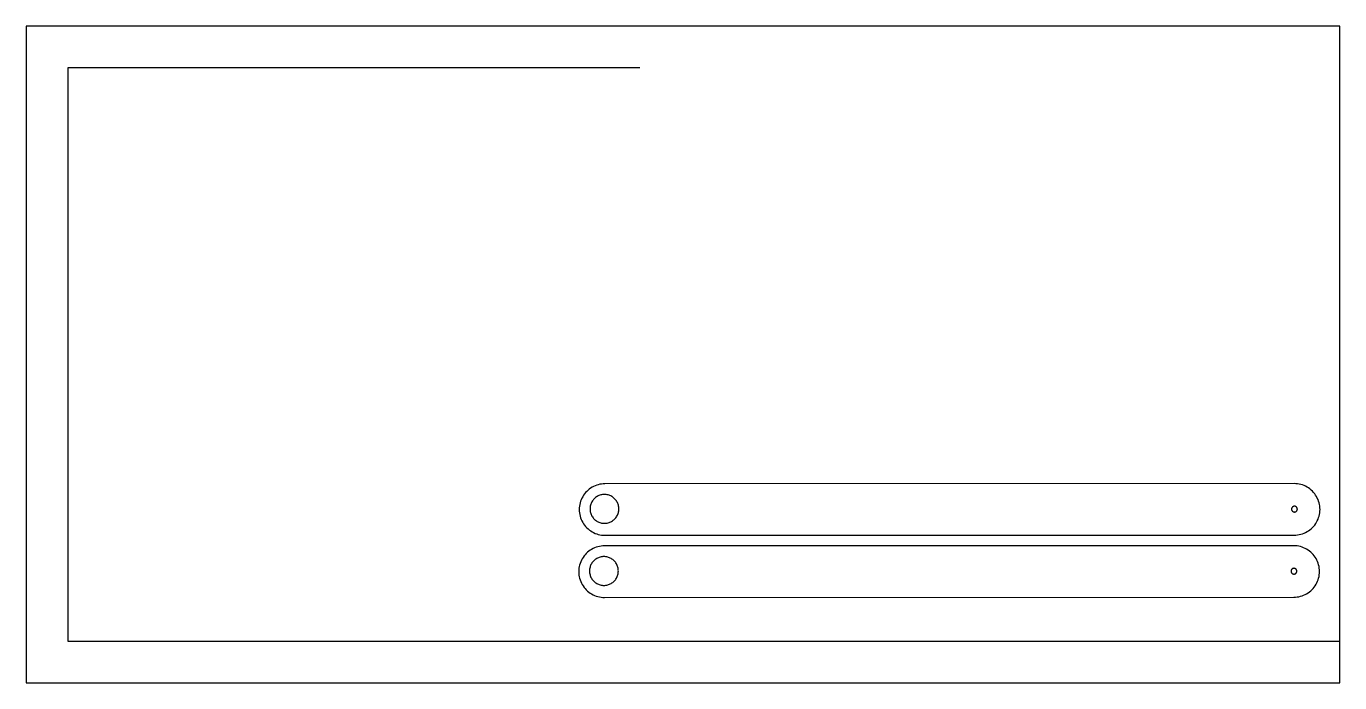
# Model space of a CAD drawing. Header units: millimetres. Extents: x 4195 to 11711, y -1512 to 5723.
# Drawn here: x 9311 to 11711, y 4449 to 5649 of the extents above; entities that cross this region are included whole.
import ezdxf

# ---------------------------------------------------------------- set-up
doc = ezdxf.new("R2010")
doc.units = ezdxf.units.MM

msp = doc.modelspace()

# ---------------------------------------------------------------- linework, layer by layer
for p, q in [((11711.2, 5649.3), (9311.2, 5649.3)), ((9311.2, 5649.3), (9311.2, 4449.3)), ((11711.2, 5573.1), (11711.2, 5649.3)), ((10432.5, 5573.1), (9387.4, 5573.1)), ((9387.4, 5573.1), (9387.4, 4525.5)), ((11711.2, 4928.4), (11711.2, 5573.1)), ((11711.2, 4525.5), (11711.2, 4928.4)), ((10337.7, 4801.2), (10335.4, 4799.1)), ((10340, 4803.2), (10337.7, 4801.2)), ((10342.5, 4805), (10340, 4803.2)), ((10345.2, 4806.6), (10342.5, 4805)), ((10347.9, 4808.1), (10345.2, 4806.6)), ((10350.7, 4809.3), (10347.9, 4808.1)), ((10353.6, 4810.4), (10350.7, 4809.3)), ((10356.5, 4811.3), (10353.6, 4810.4)), ((10359.5, 4812), (10356.5, 4811.3)), ((10362.5, 4812.5), (10359.5, 4812)), ((10365.6, 4812.8), (10362.5, 4812.5)), ((10368.7, 4812.9), (10365.6, 4812.8)), ((11628.1, 4813.3), (10368.7, 4812.9)), ((11631.2, 4813.2), (11628.1, 4813.3)), ((11634.3, 4812.9), (11631.2, 4813.2)), ((11637.3, 4812.4), (11634.3, 4812.9)), ((11640.3, 4811.7), (11637.3, 4812.4)), ((11643.2, 4810.8), (11640.3, 4811.7)), ((11646.1, 4809.7), (11643.2, 4810.8)), ((11648.9, 4808.4), (11646.1, 4809.7)), ((11651.6, 4807), (11648.9, 4808.4)), ((11654.3, 4805.3), (11651.6, 4807)), ((11656.8, 4803.5), (11654.3, 4805.3)), ((11659.1, 4801.6), (11656.8, 4803.5)), ((11661.4, 4799.5), (11659.1, 4801.6)), ((10323.2, 4778), (10322.5, 4775)), ((10324.1, 4781), (10323.2, 4778)), ((10325.2, 4783.9), (10324.1, 4781)), ((10326.5, 4786.7), (10325.2, 4783.9)), ((10327.9, 4789.4), (10326.5, 4786.7)), ((10329.6, 4792), (10327.9, 4789.4)), ((10331.4, 4794.5), (10329.6, 4792)), ((10333.3, 4796.9), (10331.4, 4794.5)), ((10335.4, 4799.1), (10333.3, 4796.9)), ((10343.3, 4777.2), (10342.7, 4775.5)), ((10344, 4778.7), (10343.3, 4777.2)), ((10344.9, 4780.3), (10344, 4778.7)), ((10345.8, 4781.7), (10344.9, 4780.3)), ((10346.8, 4783.1), (10345.8, 4781.7)), ((10347.9, 4784.4), (10346.8, 4783.1)), ((10349, 4785.7), (10347.9, 4784.4)), ((10350.3, 4786.9), (10349, 4785.7)), ((10351.6, 4788), (10350.3, 4786.9)), ((10353, 4789), (10351.6, 4788)), ((10354.5, 4789.9), (10353, 4789)), ((10356, 4790.7), (10354.5, 4789.9)), ((10357.6, 4791.4), (10356, 4790.7)), ((10359.2, 4792), (10357.6, 4791.4)), ((10360.9, 4792.5), (10359.2, 4792)), ((10362.5, 4792.9), (10360.9, 4792.5)), ((10364.2, 4793.2), (10362.5, 4792.9)), ((10366, 4793.4), (10364.2, 4793.2)), ((10367.7, 4793.4), (10366, 4793.4)), ((10369.4, 4793.4), (10367.7, 4793.4)), ((10371.1, 4793.2), (10369.4, 4793.4)), ((10372.8, 4792.9), (10371.1, 4793.2)), ((10374.5, 4792.5), (10372.8, 4792.9)), ((10376.2, 4792), (10374.5, 4792.5)), ((10377.8, 4791.4), (10376.2, 4792)), ((10379.3, 4790.7), (10377.8, 4791.4)), ((10380.9, 4789.9), (10379.3, 4790.7)), ((10382.3, 4789), (10380.9, 4789.9)), ((10383.7, 4788), (10382.3, 4789)), ((10385.1, 4786.9), (10383.7, 4788)), ((10386.3, 4785.7), (10385.1, 4786.9)), ((10387.5, 4784.4), (10386.3, 4785.7)), ((10388.6, 4783.1), (10387.5, 4784.4)), ((10389.6, 4781.7), (10388.6, 4783.1)), ((10390.5, 4780.2), (10389.6, 4781.7)), ((10391.3, 4778.7), (10390.5, 4780.2)), ((10392, 4777.1), (10391.3, 4778.7)), ((10392.6, 4775.5), (10392, 4777.1)), ((11663.5, 4797.2), (11661.4, 4799.5)), ((11665.5, 4794.9), (11663.5, 4797.2)), ((11667.2, 4792.4), (11665.5, 4794.9)), ((11668.9, 4789.7), (11667.2, 4792.4)), ((11670.3, 4787), (11668.9, 4789.7)), ((11671.6, 4784.2), (11670.3, 4787)), ((11672.7, 4781.3), (11671.6, 4784.2)), ((11673.6, 4778.4), (11672.7, 4781.3)), ((11674.3, 4775.4), (11673.6, 4778.4)), ((10321.7, 4768.9), (10321.6, 4765.9)), ((10321.6, 4765.9), (10321.7, 4762.8)), ((10322, 4772), (10321.7, 4768.9)), ((10321.7, 4762.8), (10322, 4759.7)), ((10322.5, 4775), (10322, 4772)), ((10322, 4759.7), (10322.6, 4756.7)), ((10322.6, 4756.7), (10323.3, 4753.7)), ((10323.3, 4753.7), (10324.1, 4750.7)), ((10341.4, 4768.8), (10341.3, 4767.1)), ((10341.3, 4767.1), (10341.4, 4765.4)), ((10341.6, 4770.5), (10341.4, 4768.8)), ((10341.4, 4765.4), (10341.6, 4763.6)), ((10341.8, 4772.2), (10341.6, 4770.5)), ((10341.6, 4763.6), (10341.8, 4761.9)), ((10342.2, 4773.9), (10341.8, 4772.2)), ((10341.8, 4761.9), (10342.2, 4760.3)), ((10342.7, 4775.5), (10342.2, 4773.9)), ((10342.2, 4760.3), (10342.7, 4758.6)), ((10342.7, 4758.6), (10343.3, 4757)), ((10343.3, 4757), (10344, 4755.4)), ((10344, 4755.4), (10344.9, 4753.9)), ((10344.9, 4753.9), (10345.8, 4752.4)), ((10345.8, 4752.4), (10346.8, 4751)), ((10388.6, 4751), (10389.6, 4752.4)), ((10389.6, 4752.4), (10390.5, 4753.9)), ((10390.5, 4753.9), (10391.3, 4755.4)), ((10391.3, 4755.4), (10392, 4757)), ((10392, 4757), (10392.6, 4758.6)), ((10393.1, 4773.9), (10392.6, 4775.5)), ((10392.6, 4758.6), (10393.1, 4760.2)), ((10393.5, 4772.2), (10393.1, 4773.9)), ((10393.1, 4760.2), (10393.5, 4761.9)), ((10393.8, 4770.5), (10393.5, 4772.2)), ((10393.5, 4761.9), (10393.8, 4763.6)), ((10394, 4768.8), (10393.8, 4770.5)), ((10393.8, 4763.6), (10394, 4765.3)), ((10394, 4767.1), (10394, 4768.8)), ((10394, 4765.3), (10394, 4767.1)), ((11623.3, 4767.4), (11623.2, 4767)), ((11623.2, 4767), (11623.2, 4766.7)), ((11623.2, 4766.7), (11623.2, 4766.4)), ((11623.2, 4766.4), (11623.3, 4766)), ((11623.4, 4768.1), (11623.3, 4767.7)), ((11623.3, 4767.7), (11623.3, 4767.4)), ((11623.3, 4766), (11623.3, 4765.7)), ((11623.3, 4765.7), (11623.4, 4765.3)), ((11623.5, 4768.4), (11623.4, 4768.1)), ((11623.4, 4765.3), (11623.5, 4765)), ((11623.6, 4768.7), (11623.5, 4768.4)), ((11623.5, 4765), (11623.6, 4764.7)), ((11623.8, 4769), (11623.6, 4768.7)), ((11623.6, 4764.7), (11623.8, 4764.4)), ((11623.9, 4769.3), (11623.8, 4769)), ((11623.8, 4764.4), (11623.9, 4764.1)), ((11624.1, 4769.6), (11623.9, 4769.3)), ((11623.9, 4764.1), (11624.1, 4763.8)), ((11624.3, 4769.9), (11624.1, 4769.6)), ((11624.1, 4763.8), (11624.3, 4763.5)), ((11624.5, 4770.2), (11624.3, 4769.9)), ((11624.3, 4763.5), (11624.5, 4763.2)), ((11624.8, 4770.4), (11624.5, 4770.2)), ((11624.5, 4763.2), (11624.8, 4763)), ((11625, 4770.7), (11624.8, 4770.4)), ((11624.8, 4763), (11625, 4762.7)), ((11625.3, 4770.9), (11625, 4770.7)), ((11625, 4762.7), (11625.3, 4762.5)), ((11625.6, 4771.1), (11625.3, 4770.9)), ((11625.3, 4762.5), (11625.6, 4762.3)), ((11625.9, 4771.3), (11625.6, 4771.1)), ((11625.6, 4762.3), (11625.9, 4762.1)), ((11626.2, 4771.4), (11625.9, 4771.3)), ((11625.9, 4762.1), (11626.2, 4762)), ((11626.5, 4771.6), (11626.2, 4771.4)), ((11626.2, 4762), (11626.5, 4761.8)), ((11626.8, 4771.7), (11626.5, 4771.6)), ((11626.5, 4761.8), (11626.8, 4761.7)), ((11627.1, 4771.8), (11626.8, 4771.7)), ((11626.8, 4761.7), (11627.1, 4761.6)), ((11627.5, 4771.9), (11627.1, 4771.8)), ((11627.1, 4761.6), (11627.5, 4761.5)), ((11627.8, 4771.9), (11627.5, 4771.9)), ((11627.5, 4761.5), (11627.8, 4761.5)), ((11628.2, 4772), (11627.8, 4771.9)), ((11627.8, 4761.5), (11628.2, 4761.4)), ((11628.5, 4772), (11628.2, 4772)), ((11628.2, 4761.4), (11628.5, 4761.4)), ((11628.8, 4772), (11628.5, 4772)), ((11628.5, 4761.4), (11628.8, 4761.4)), ((11629.2, 4771.9), (11628.8, 4772)), ((11628.8, 4761.4), (11629.2, 4761.5)), ((11629.5, 4771.9), (11629.2, 4771.9)), ((11629.2, 4761.5), (11629.5, 4761.5)), ((11629.9, 4771.8), (11629.5, 4771.9)), ((11629.5, 4761.5), (11629.9, 4761.6)), ((11630.2, 4771.7), (11629.9, 4771.8)), ((11629.9, 4761.6), (11630.2, 4761.7)), ((11630.5, 4771.6), (11630.2, 4771.7)), ((11630.2, 4761.7), (11630.5, 4761.8)), ((11630.8, 4771.4), (11630.5, 4771.6)), ((11630.5, 4761.8), (11630.8, 4762)), ((11631.1, 4771.3), (11630.8, 4771.4)), ((11630.8, 4762), (11631.1, 4762.1)), ((11631.4, 4771.1), (11631.1, 4771.3)), ((11631.1, 4762.1), (11631.4, 4762.3)), ((11631.7, 4770.9), (11631.4, 4771.1)), ((11631.4, 4762.3), (11631.7, 4762.5)), ((11632, 4770.7), (11631.7, 4770.9)), ((11631.7, 4762.5), (11632, 4762.7)), ((11632.2, 4770.4), (11632, 4770.7)), ((11632, 4762.7), (11632.2, 4763)), ((11632.5, 4770.2), (11632.2, 4770.4)), ((11632.2, 4763), (11632.5, 4763.2)), ((11632.7, 4769.9), (11632.5, 4770.2)), ((11632.5, 4763.2), (11632.7, 4763.5)), ((11632.9, 4769.6), (11632.7, 4769.9)), ((11632.7, 4763.5), (11632.9, 4763.8)), ((11633.1, 4769.3), (11632.9, 4769.6)), ((11632.9, 4763.8), (11633.1, 4764.1)), ((11633.2, 4769), (11633.1, 4769.3)), ((11633.1, 4764.1), (11633.2, 4764.4)), ((11633.4, 4768.7), (11633.2, 4769)), ((11633.2, 4764.4), (11633.4, 4764.7)), ((11633.5, 4768.4), (11633.4, 4768.7)), ((11633.4, 4764.7), (11633.5, 4765)), ((11633.6, 4768.1), (11633.5, 4768.4)), ((11633.5, 4765), (11633.6, 4765.3)), ((11633.7, 4767.7), (11633.6, 4768.1)), ((11633.6, 4765.3), (11633.7, 4765.7)), ((11633.7, 4767.4), (11633.7, 4767.7)), ((11633.8, 4767), (11633.7, 4767.4)), ((11633.7, 4766), (11633.8, 4766.4)), ((11633.7, 4765.7), (11633.7, 4766)), ((11633.8, 4766.7), (11633.8, 4767)), ((11633.8, 4766.4), (11633.8, 4766.7)), ((11672.7, 4751.1), (11673.6, 4754)), ((11673.6, 4754), (11674.3, 4757)), ((11674.8, 4772.4), (11674.3, 4775.4)), ((11674.3, 4757), (11674.8, 4760.1)), ((11675.1, 4769.3), (11674.8, 4772.4)), ((11674.8, 4760.1), (11675.1, 4763.1)), ((11675.2, 4766.2), (11675.1, 4769.3)), ((11675.1, 4763.1), (11675.2, 4766.2)), ((10324.1, 4750.7), (10325.2, 4747.8)), ((10325.2, 4747.8), (10326.5, 4745)), ((10326.5, 4745), (10328, 4742.3)), ((10328, 4742.3), (10329.6, 4739.7)), ((10329.6, 4739.7), (10331.4, 4737.2)), ((10331.4, 4737.2), (10333.3, 4734.8)), ((10333.3, 4734.8), (10335.4, 4732.6)), ((10335.4, 4732.6), (10337.7, 4730.5)), ((10337.7, 4730.5), (10340.1, 4728.5)), ((10340.1, 4728.5), (10342.6, 4726.7)), ((10346.8, 4751), (10347.9, 4749.7)), ((10347.9, 4749.7), (10349, 4748.4)), ((10349, 4748.4), (10350.3, 4747.3)), ((10350.3, 4747.3), (10351.6, 4746.2)), ((10351.6, 4746.2), (10353, 4745.2)), ((10353, 4745.2), (10354.5, 4744.3)), ((10354.5, 4744.3), (10356, 4743.4)), ((10356, 4743.4), (10357.6, 4742.7)), ((10357.6, 4742.7), (10359.2, 4742.1)), ((10359.2, 4742.1), (10360.8, 4741.6)), ((10360.8, 4741.6), (10362.5, 4741.2)), ((10362.5, 4741.2), (10364.2, 4740.9)), ((10364.2, 4740.9), (10365.9, 4740.8)), ((10365.9, 4740.8), (10367.7, 4740.7)), ((10367.7, 4740.7), (10369.4, 4740.8)), ((10369.4, 4740.8), (10371.1, 4740.9)), ((10371.1, 4740.9), (10372.8, 4741.2)), ((10372.8, 4741.2), (10374.5, 4741.6)), ((10374.5, 4741.6), (10376.1, 4742.1)), ((10376.1, 4742.1), (10377.8, 4742.7)), ((10377.8, 4742.7), (10379.3, 4743.4)), ((10379.3, 4743.4), (10380.8, 4744.2)), ((10380.8, 4744.2), (10382.3, 4745.2)), ((10382.3, 4745.2), (10383.7, 4746.2)), ((10383.7, 4746.2), (10385, 4747.3)), ((10385, 4747.3), (10386.3, 4748.4)), ((10386.3, 4748.4), (10387.5, 4749.7)), ((10387.5, 4749.7), (10388.6, 4751)), ((11654.3, 4727.1), (11656.8, 4728.9)), ((11656.8, 4728.9), (11659.2, 4730.8)), ((11659.2, 4730.8), (11661.4, 4732.9)), ((11661.4, 4732.9), (11663.5, 4735.2)), ((11663.5, 4735.2), (11665.5, 4737.6)), ((11665.5, 4737.6), (11667.3, 4740.1)), ((11667.3, 4740.1), (11668.9, 4742.7)), ((11668.9, 4742.7), (11670.3, 4745.4)), ((11670.3, 4745.4), (11671.6, 4748.2)), ((11671.6, 4748.2), (11672.7, 4751.1)), ((10342.6, 4726.7), (10345.2, 4725.1)), ((10345.2, 4725.1), (10347.9, 4723.7)), ((10347.9, 4723.7), (10350.7, 4722.4)), ((10350.7, 4722.4), (10353.6, 4721.3)), ((10353.6, 4721.3), (10356.5, 4720.4)), ((10356.5, 4720.4), (10359.5, 4719.7)), ((10359.5, 4719.7), (10362.6, 4719.2)), ((10362.6, 4719.2), (10365.6, 4718.9)), ((10365.6, 4718.9), (10368.7, 4718.8)), ((10368.7, 4718.8), (11628.1, 4719.1)), ((11628.1, 4719.1), (11631.2, 4719.2)), ((11631.2, 4719.2), (11634.3, 4719.6)), ((11634.3, 4719.6), (11637.3, 4720.1)), ((11637.3, 4720.1), (11640.3, 4720.8)), ((11640.3, 4720.8), (11643.3, 4721.6)), ((11643.3, 4721.6), (11646.1, 4722.7)), ((11646.1, 4722.7), (11648.9, 4724)), ((11648.9, 4724), (11651.7, 4725.5)), ((11651.7, 4725.5), (11654.3, 4727.1)), ((10330.4, 4681), (10328.6, 4678.5)), ((10332.4, 4683.4), (10330.4, 4681)), ((10334.5, 4685.6), (10332.4, 4683.4)), ((10336.7, 4687.7), (10334.5, 4685.6)), ((10339.1, 4689.7), (10336.7, 4687.7)), ((10341.6, 4691.5), (10339.1, 4689.7)), ((10344.2, 4693.1), (10341.6, 4691.5)), ((10347, 4694.6), (10344.2, 4693.1)), ((10349.8, 4695.8), (10347, 4694.6)), ((10352.6, 4696.9), (10349.8, 4695.8)), ((10355.6, 4697.8), (10352.6, 4696.9)), ((10358.6, 4698.5), (10355.6, 4697.8)), ((10361.6, 4699), (10358.6, 4698.5)), ((10364.7, 4699.3), (10361.6, 4699)), ((10367.8, 4699.4), (10364.7, 4699.3)), ((11627.2, 4699.8), (10367.8, 4699.4)), ((11630.3, 4699.7), (11627.2, 4699.8)), ((11633.3, 4699.4), (11630.3, 4699.7)), ((11636.4, 4698.9), (11633.3, 4699.4)), ((11639.4, 4698.2), (11636.4, 4698.9)), ((11642.3, 4697.3), (11639.4, 4698.2)), ((11645.2, 4696.2), (11642.3, 4697.3)), ((11648, 4694.9), (11645.2, 4696.2)), ((11650.7, 4693.5), (11648, 4694.9)), ((11653.3, 4691.8), (11650.7, 4693.5)), ((11655.8, 4690.1), (11653.3, 4691.8)), ((11658.2, 4688.1), (11655.8, 4690.1)), ((11660.5, 4686), (11658.2, 4688.1)), ((11662.6, 4683.7), (11660.5, 4686)), ((11664.5, 4681.4), (11662.6, 4683.7)), ((11666.3, 4678.9), (11664.5, 4681.4)), ((10321.1, 4658.5), (10320.8, 4655.4)), ((10321.6, 4661.5), (10321.1, 4658.5)), ((10322.3, 4664.5), (10321.6, 4661.5)), ((10323.2, 4667.5), (10322.3, 4664.5)), ((10324.3, 4670.4), (10323.2, 4667.5)), ((10325.6, 4673.2), (10324.3, 4670.4)), ((10327, 4675.9), (10325.6, 4673.2)), ((10328.6, 4678.5), (10327, 4675.9)), ((10340.6, 4657), (10340.5, 4655.3)), ((10340.9, 4658.7), (10340.6, 4657)), ((10341.3, 4660.4), (10340.9, 4658.7)), ((10341.8, 4662.1), (10341.3, 4660.4)), ((10342.4, 4663.7), (10341.8, 4662.1)), ((10343.1, 4665.2), (10342.4, 4663.7)), ((10343.9, 4666.8), (10343.1, 4665.2)), ((10344.8, 4668.2), (10343.9, 4666.8)), ((10345.9, 4669.6), (10344.8, 4668.2)), ((10346.9, 4671), (10345.9, 4669.6)), ((10348.1, 4672.2), (10346.9, 4671)), ((10349.4, 4673.4), (10348.1, 4672.2)), ((10350.7, 4674.5), (10349.4, 4673.4)), ((10352.1, 4675.5), (10350.7, 4674.5)), ((10353.6, 4676.4), (10352.1, 4675.5)), ((10355.1, 4677.2), (10353.6, 4676.4)), ((10356.7, 4677.9), (10355.1, 4677.2)), ((10358.3, 4678.5), (10356.7, 4677.9)), ((10359.9, 4679), (10358.3, 4678.5)), ((10361.6, 4679.4), (10359.9, 4679)), ((10363.3, 4679.7), (10361.6, 4679.4)), ((10365, 4679.9), (10363.3, 4679.7)), ((10366.8, 4679.9), (10365, 4679.9)), ((10368.5, 4679.9), (10366.8, 4679.9)), ((10370.2, 4679.7), (10368.5, 4679.9)), ((10371.9, 4679.4), (10370.2, 4679.7)), ((10373.6, 4679), (10371.9, 4679.4)), ((10375.2, 4678.5), (10373.6, 4679)), ((10376.8, 4677.9), (10375.2, 4678.5)), ((10378.4, 4677.2), (10376.8, 4677.9)), ((10379.9, 4676.4), (10378.4, 4677.2)), ((10381.4, 4675.5), (10379.9, 4676.4)), ((10382.8, 4674.5), (10381.4, 4675.5)), ((10384.1, 4673.4), (10382.8, 4674.5)), ((10385.4, 4672.2), (10384.1, 4673.4)), ((10386.6, 4670.9), (10385.4, 4672.2)), ((10387.7, 4669.6), (10386.6, 4670.9)), ((10388.7, 4668.2), (10387.7, 4669.6)), ((10389.6, 4666.7), (10388.7, 4668.2)), ((10390.4, 4665.2), (10389.6, 4666.7)), ((10391.1, 4663.7), (10390.4, 4665.2)), ((10391.7, 4662), (10391.1, 4663.7)), ((10392.2, 4660.4), (10391.7, 4662)), ((10392.6, 4658.7), (10392.2, 4660.4)), ((10392.9, 4657), (10392.6, 4658.7)), ((10393, 4655.3), (10392.9, 4657)), ((11623.2, 4656.1), (11623, 4655.8)), ((11623.4, 4656.4), (11623.2, 4656.1)), ((11623.6, 4656.7), (11623.4, 4656.4)), ((11623.9, 4656.9), (11623.6, 4656.7)), ((11624.1, 4657.2), (11623.9, 4656.9)), ((11624.4, 4657.4), (11624.1, 4657.2)), ((11624.7, 4657.6), (11624.4, 4657.4)), ((11624.9, 4657.8), (11624.7, 4657.6)), ((11625.2, 4657.9), (11624.9, 4657.8)), ((11625.6, 4658.1), (11625.2, 4657.9)), ((11625.9, 4658.2), (11625.6, 4658.1)), ((11626.2, 4658.3), (11625.9, 4658.2)), ((11626.6, 4658.4), (11626.2, 4658.3)), ((11626.9, 4658.4), (11626.6, 4658.4)), ((11627.2, 4658.5), (11626.9, 4658.4)), ((11627.6, 4658.5), (11627.2, 4658.5)), ((11627.9, 4658.5), (11627.6, 4658.5)), ((11628.3, 4658.4), (11627.9, 4658.5)), ((11628.6, 4658.4), (11628.3, 4658.4)), ((11628.9, 4658.3), (11628.6, 4658.4)), ((11629.3, 4658.2), (11628.9, 4658.3)), ((11629.6, 4658.1), (11629.3, 4658.2)), ((11629.9, 4657.9), (11629.6, 4658.1)), ((11630.2, 4657.8), (11629.9, 4657.9)), ((11630.5, 4657.6), (11630.2, 4657.8)), ((11630.8, 4657.4), (11630.5, 4657.6)), ((11631.1, 4657.2), (11630.8, 4657.4)), ((11631.3, 4656.9), (11631.1, 4657.2)), ((11631.5, 4656.7), (11631.3, 4656.9)), ((11631.8, 4656.4), (11631.5, 4656.7)), ((11632, 4656.1), (11631.8, 4656.4)), ((11632.1, 4655.8), (11632, 4656.1)), ((11667.9, 4676.3), (11666.3, 4678.9)), ((11669.4, 4673.5), (11667.9, 4676.3)), ((11670.7, 4670.7), (11669.4, 4673.5)), ((11671.8, 4667.8), (11670.7, 4670.7)), ((11672.7, 4664.9), (11671.8, 4667.8)), ((11673.4, 4661.9), (11672.7, 4664.9)), ((11673.9, 4658.9), (11673.4, 4661.9)), ((11674.2, 4655.8), (11673.9, 4658.9)), ((10320.8, 4655.4), (10320.7, 4652.4)), ((10320.7, 4652.4), (10320.8, 4649.3)), ((10320.8, 4649.3), (10321.1, 4646.2)), ((10321.1, 4646.2), (10321.6, 4643.2)), ((10321.6, 4643.2), (10322.3, 4640.2)), ((10322.3, 4640.2), (10323.2, 4637.2)), ((10323.2, 4637.2), (10324.3, 4634.3)), ((10324.3, 4634.3), (10325.6, 4631.5)), ((10340.5, 4655.3), (10340.4, 4653.6)), ((10340.4, 4653.6), (10340.5, 4651.9)), ((10340.5, 4651.9), (10340.6, 4650.1)), ((10340.6, 4650.1), (10340.9, 4648.4)), ((10340.9, 4648.4), (10341.3, 4646.8)), ((10341.3, 4646.8), (10341.8, 4645.1)), ((10341.8, 4645.1), (10342.4, 4643.5)), ((10342.4, 4643.5), (10343.1, 4641.9)), ((10343.1, 4641.9), (10343.9, 4640.4)), ((10343.9, 4640.4), (10344.8, 4638.9)), ((10344.8, 4638.9), (10345.8, 4637.5)), ((10345.8, 4637.5), (10346.9, 4636.2)), ((10346.9, 4636.2), (10348.1, 4634.9)), ((10348.1, 4634.9), (10349.4, 4633.8)), ((10349.4, 4633.8), (10350.7, 4632.7)), ((10350.7, 4632.7), (10352.1, 4631.7)), ((10381.4, 4631.7), (10382.8, 4632.7)), ((10382.8, 4632.7), (10384.1, 4633.8)), ((10384.1, 4633.8), (10385.4, 4634.9)), ((10385.4, 4634.9), (10386.6, 4636.2)), ((10386.6, 4636.2), (10387.7, 4637.5)), ((10387.7, 4637.5), (10388.7, 4638.9)), ((10388.7, 4638.9), (10389.6, 4640.4)), ((10389.6, 4640.4), (10390.4, 4641.9)), ((10390.4, 4641.9), (10391.1, 4643.5)), ((10391.1, 4643.5), (10391.7, 4645.1)), ((10391.7, 4645.1), (10392.2, 4646.7)), ((10392.2, 4646.7), (10392.6, 4648.4)), ((10392.6, 4648.4), (10392.9, 4650.1)), ((10392.9, 4650.1), (10393, 4651.8)), ((10393.1, 4653.6), (10393, 4655.3)), ((10393, 4651.8), (10393.1, 4653.6)), ((11622.4, 4653.9), (11622.3, 4653.6)), ((11622.3, 4653.6), (11622.3, 4653.2)), ((11622.3, 4653.2), (11622.3, 4652.9)), ((11622.3, 4652.9), (11622.4, 4652.5)), ((11622.5, 4654.6), (11622.4, 4654.2)), ((11622.4, 4654.2), (11622.4, 4653.9)), ((11622.4, 4652.5), (11622.4, 4652.2)), ((11622.4, 4652.2), (11622.5, 4651.8)), ((11622.6, 4654.9), (11622.5, 4654.6)), ((11622.5, 4651.8), (11622.6, 4651.5)), ((11622.7, 4655.2), (11622.6, 4654.9)), ((11622.6, 4651.5), (11622.7, 4651.2)), ((11622.9, 4655.5), (11622.7, 4655.2)), ((11622.7, 4651.2), (11622.9, 4650.9)), ((11623, 4655.8), (11622.9, 4655.5)), ((11622.9, 4650.9), (11623, 4650.6)), ((11623, 4650.6), (11623.2, 4650.3)), ((11623.2, 4650.3), (11623.4, 4650)), ((11623.4, 4650), (11623.6, 4649.7)), ((11623.6, 4649.7), (11623.9, 4649.5)), ((11623.9, 4649.5), (11624.1, 4649.2)), ((11624.1, 4649.2), (11624.4, 4649)), ((11624.4, 4649), (11624.6, 4648.8)), ((11624.6, 4648.8), (11624.9, 4648.6)), ((11624.9, 4648.6), (11625.2, 4648.5)), ((11625.2, 4648.5), (11625.6, 4648.3)), ((11625.6, 4648.3), (11625.9, 4648.2)), ((11625.9, 4648.2), (11626.2, 4648.1)), ((11626.2, 4648.1), (11626.5, 4648)), ((11626.5, 4648), (11626.9, 4648)), ((11626.9, 4648), (11627.2, 4647.9)), ((11627.2, 4647.9), (11627.6, 4647.9)), ((11627.6, 4647.9), (11627.9, 4647.9)), ((11627.9, 4647.9), (11628.3, 4648)), ((11628.3, 4648), (11628.6, 4648)), ((11628.6, 4648), (11628.9, 4648.1)), ((11628.9, 4648.1), (11629.3, 4648.2)), ((11629.3, 4648.2), (11629.6, 4648.3)), ((11629.6, 4648.3), (11629.9, 4648.5)), ((11629.9, 4648.5), (11630.2, 4648.6)), ((11630.2, 4648.6), (11630.5, 4648.8)), ((11630.5, 4648.8), (11630.8, 4649)), ((11630.8, 4649), (11631.1, 4649.2)), ((11631.1, 4649.2), (11631.3, 4649.5)), ((11631.3, 4649.5), (11631.5, 4649.7)), ((11631.5, 4649.7), (11631.8, 4650)), ((11631.8, 4650), (11632, 4650.3)), ((11632, 4650.3), (11632.1, 4650.6)), ((11632.3, 4655.5), (11632.1, 4655.8)), ((11632.1, 4650.6), (11632.3, 4650.9)), ((11632.4, 4655.2), (11632.3, 4655.5)), ((11632.3, 4650.9), (11632.4, 4651.2)), ((11632.6, 4654.9), (11632.4, 4655.2)), ((11632.4, 4651.2), (11632.6, 4651.5)), ((11632.7, 4654.6), (11632.6, 4654.9)), ((11632.6, 4651.5), (11632.7, 4651.8)), ((11632.7, 4654.2), (11632.7, 4654.6)), ((11632.8, 4653.9), (11632.7, 4654.2)), ((11632.7, 4652.2), (11632.8, 4652.5)), ((11632.7, 4651.8), (11632.7, 4652.2)), ((11632.8, 4653.5), (11632.8, 4653.9)), ((11632.8, 4653.2), (11632.8, 4653.5)), ((11632.8, 4652.9), (11632.8, 4653.2)), ((11632.8, 4652.5), (11632.8, 4652.9)), ((11669.4, 4631.9), (11670.7, 4634.7)), ((11670.7, 4634.7), (11671.8, 4637.6)), ((11671.8, 4637.6), (11672.7, 4640.5)), ((11672.7, 4640.5), (11673.4, 4643.5)), ((11673.4, 4643.5), (11673.9, 4646.6)), ((11673.9, 4646.6), (11674.2, 4649.6)), ((11674.3, 4652.7), (11674.2, 4655.8)), ((11674.2, 4649.6), (11674.3, 4652.7)), ((10325.6, 4631.5), (10327, 4628.8)), ((10327, 4628.8), (10328.7, 4626.2)), ((10328.7, 4626.2), (10330.5, 4623.7)), ((10330.5, 4623.7), (10332.4, 4621.3)), ((10332.4, 4621.3), (10334.5, 4619.1)), ((10334.5, 4619.1), (10336.8, 4617)), ((10336.8, 4617), (10339.1, 4615)), ((10339.1, 4615), (10341.6, 4613.2)), ((10341.6, 4613.2), (10344.3, 4611.6)), ((10344.3, 4611.6), (10347, 4610.2)), ((10347, 4610.2), (10349.8, 4608.9)), ((10349.8, 4608.9), (10352.7, 4607.8)), ((10352.1, 4631.7), (10353.6, 4630.8)), ((10353.6, 4630.8), (10355.1, 4629.9)), ((10355.1, 4629.9), (10356.7, 4629.2)), ((10356.7, 4629.2), (10358.3, 4628.6)), ((10358.3, 4628.6), (10359.9, 4628.1)), ((10359.9, 4628.1), (10361.6, 4627.7)), ((10361.6, 4627.7), (10363.3, 4627.4)), ((10363.3, 4627.4), (10365, 4627.3)), ((10365, 4627.3), (10366.7, 4627.2)), ((10366.7, 4627.2), (10368.5, 4627.3)), ((10368.5, 4627.3), (10370.2, 4627.4)), ((10370.2, 4627.4), (10371.9, 4627.7)), ((10371.9, 4627.7), (10373.6, 4628.1)), ((10373.6, 4628.1), (10375.2, 4628.6)), ((10375.2, 4628.6), (10376.8, 4629.2)), ((10376.8, 4629.2), (10378.4, 4629.9)), ((10378.4, 4629.9), (10379.9, 4630.7)), ((10379.9, 4630.7), (10381.4, 4631.7)), ((11639.4, 4607.3), (11642.3, 4608.2)), ((11642.3, 4608.2), (11645.2, 4609.2)), ((11645.2, 4609.2), (11648, 4610.5)), ((11648, 4610.5), (11650.7, 4612)), ((11650.7, 4612), (11653.4, 4613.6)), ((11653.4, 4613.6), (11655.9, 4615.4)), ((11655.9, 4615.4), (11658.2, 4617.3)), ((11658.2, 4617.3), (11660.5, 4619.4)), ((11660.5, 4619.4), (11662.6, 4621.7)), ((11662.6, 4621.7), (11664.5, 4624.1)), ((11664.5, 4624.1), (11666.3, 4626.6)), ((11666.3, 4626.6), (11668, 4629.2)), ((11668, 4629.2), (11669.4, 4631.9)), ((10352.7, 4607.8), (10355.6, 4606.9)), ((10355.6, 4606.9), (10358.6, 4606.2)), ((10358.6, 4606.2), (10361.7, 4605.7)), ((10361.7, 4605.7), (10364.7, 4605.4)), ((10364.7, 4605.4), (10367.8, 4605.3)), ((10367.8, 4605.3), (11627.2, 4605.7)), ((11627.2, 4605.7), (11630.3, 4605.8)), ((11630.3, 4605.8), (11633.4, 4606.1)), ((11633.4, 4606.1), (11636.4, 4606.6)), ((11636.4, 4606.6), (11639.4, 4607.3)), ((9387.4, 4525.5), (11711.2, 4525.5)), ((11711.2, 4449.3), (11711.2, 4525.5)), ((9311.2, 4449.3), (11711.2, 4449.3))]:
    msp.add_line(p, q)

doc.saveas('drawing.dxf')
